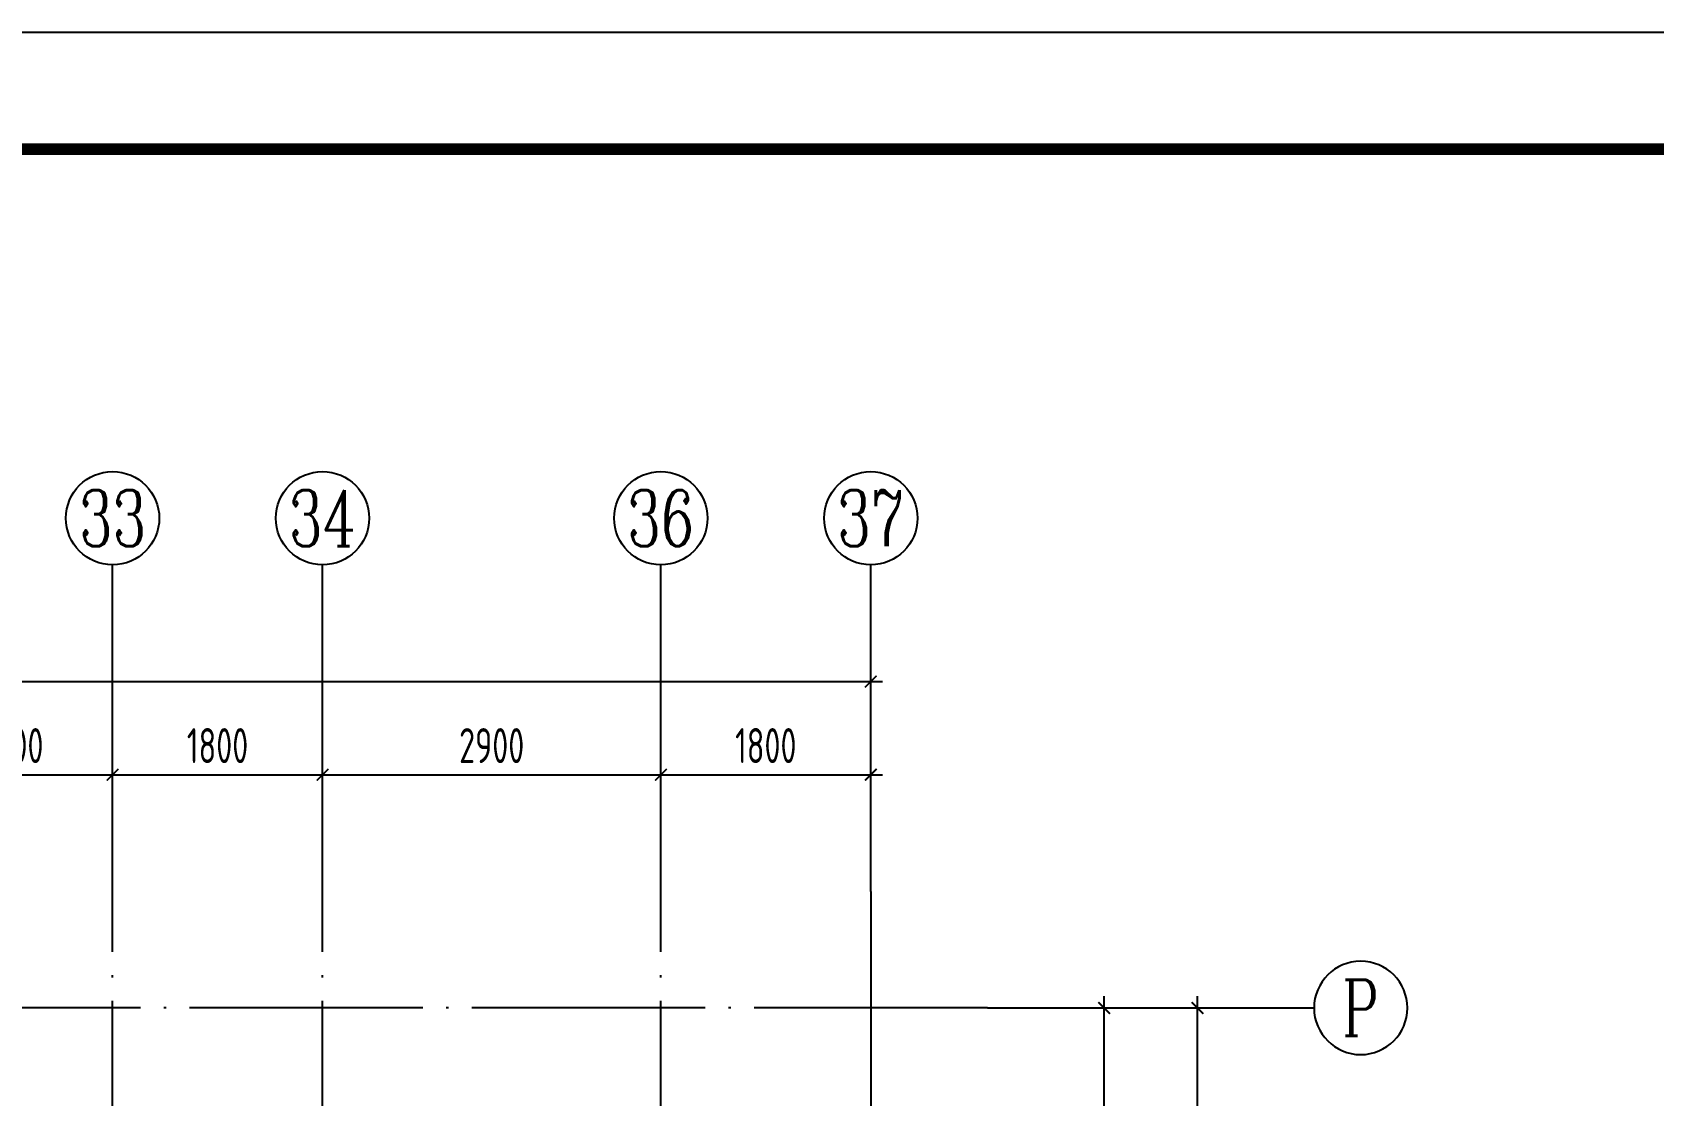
# Model space of a CAD drawing. Extents: x -1307975 to -76406, y -96289 to 379359.
# Drawn here: x -929803 to -915905, y 368242 to 377359 of the extents above; entities that cross this region are included whole.
import ezdxf
from ezdxf.enums import TextEntityAlignment as Align

# ---------------------------------------------------------------- set-up
doc = ezdxf.new("R2010")
doc.units = 0
doc.header["$LTSCALE"] = 1000
doc.linetypes.add('DOTE', pattern=[2.42, 2, -0.2, 0.02, -0.2])
doc.layers.get('0').update_dxf_attribs({"linetype": 'CONTINUOUS'})
doc.layers.get('DEFPOINTS').update_dxf_attribs({"linetype": 'CONTINUOUS'})
for name, color, linetype in [('-TK', 7, 'CONTINUOUS'), ('A-AXIS', 1, 'CONTINUOUS'), ('A-DOTE', 10, 'DOTE'), ('AXIS_NUM', 7, 'CONTINUOUS'), ('S-Y一般标注', 3, 'CONTINUOUS')]:
    doc.layers.add(name, color=color, linetype=linetype)
doc.styles.add('TSSD_Axis', font='complex.shx', dxfattribs={"width": 0.7, "bigfont": 'hztxt.shx'})
doc.styles.add('TSSD_DIMENSION', font='Tssdeng.shx', dxfattribs={"width": 0.7, "bigfont": 'tssdchn.shx'})
doc.dimstyles.new('TSSD_100_100', dxfattribs={"dimtxt": 300, "dimasz": 100, "dimexe": 100, "dimexo": 250, "dimgap": 100, "dimtad": 1, "dimdec": 0, "dimzin": 0, "dimdsep": 46, "dimtxsty": 'TSSD_DIMENSION', "dimblk": 'ARCHTICK', "dimcen": 0, "dimdle": 100, "dimclrt": 7, "dimadec": 0, "dimazin": 0, "dimtfac": 1, "dimtdec": 0, "dimtix": 1, "dimtmove": 2, "dimatfit": 3, "dimldrblk": 'ARCHTICK', "dimfxl": 1, "dimtolj": 1, "dimtzin": 0, "dimarcsym": 0})

# ---------------------------------------------------------------- blocks, each defined once
blk = doc.blocks.new('A1')
blk.add_lwpolyline([(0, 59400), (0, 0), (84100, 0), (84100, 59400)], close=True)
at = {"const_width": 100}
blk.add_lwpolyline([(2500, 58400), (2500, 1000), (83100, 1000), (83100, 58400)], close=True, dxfattribs=at)
blk = doc.blocks.new('ts_axno')
at = {"color": 0, "linetype": 'ByBlock', "lineweight": -2}
blk.add_circle((0, 0), 0.5, dxfattribs=at)
at = {"color": 0, "linetype": 'ByBlock', "lineweight": -2, "style": 'TSSD_Axis', "width": 0.7}
blk.add_attdef('A', text='', height=0.6, dxfattribs=at).set_placement((0, 0), align=Align.MIDDLE_CENTER)
blk = doc.blocks.new('_ArchTick')
at = {"color": 0, "linetype": 'ByBlock', "const_width": 0.15}
blk.add_lwpolyline([(-0.5, -0.5), (0.5, 0.5)], dxfattribs=at)
blk = doc.blocks.new('*D208')
at = {"layer": 'DEFPOINTS', "color": 0, "transparency": 16777216}
for p in [(48100, 22100), (46400, 21100), (48100, 21100)]:
    blk.add_point(p, dxfattribs=at)
at = {"layer": 'S-Y一般标注', "color": 0, "lineweight": -2, "transparency": 16777216}
for p, q in [((46300, 22100), (48200, 22100)), ((46400, 21350), (46400, 22200)), ((48100, 21350), (48100, 22200))]:
    blk.add_line(p, q, dxfattribs=at)
at = {"layer": 'S-Y一般标注', "color": 0, "lineweight": -2, "transparency": 16777216, "xscale": 100, "yscale": 100, "zscale": 100, "rotation": 180}
blk.add_blockref('_ArchTick', (46400, 22100), dxfattribs=at)
at = {"layer": 'S-Y一般标注', "color": 0, "lineweight": -2, "transparency": 16777216, "xscale": 100, "yscale": 100, "zscale": 100}
blk.add_blockref('_ArchTick', (48100, 22100), dxfattribs=at)
at = {"layer": 'S-Y一般标注', "color": 7, "transparency": 16777216, "insert": (47250, 22350), "char_height": 300, "attachment_point": 5, "style": 'TSSD_DIMENSION'}
blk.add_mtext('\\A1;1700', dxfattribs=at)
blk = doc.blocks.new('*D209')
at = {"layer": 'DEFPOINTS', "color": 0, "transparency": 16777216}
for p in [(49900, 22100), (48100, 21100), (49900, 21100)]:
    blk.add_point(p, dxfattribs=at)
at = {"layer": 'S-Y一般标注', "color": 0, "lineweight": -2, "transparency": 16777216}
for p, q in [((48000, 22100), (50000, 22100)), ((48100, 21350), (48100, 22200)), ((49900, 21350), (49900, 22200))]:
    blk.add_line(p, q, dxfattribs=at)
at = {"layer": 'S-Y一般标注', "color": 0, "lineweight": -2, "transparency": 16777216, "xscale": 100, "yscale": 100, "zscale": 100, "rotation": 180}
blk.add_blockref('_ArchTick', (48100, 22100), dxfattribs=at)
at = {"layer": 'S-Y一般标注', "color": 0, "lineweight": -2, "transparency": 16777216, "xscale": 100, "yscale": 100, "zscale": 100}
blk.add_blockref('_ArchTick', (49900, 22100), dxfattribs=at)
at = {"layer": 'S-Y一般标注', "color": 7, "transparency": 16777216, "insert": (49000, 22350), "char_height": 300, "attachment_point": 5, "style": 'TSSD_DIMENSION'}
blk.add_mtext('\\A1;1800', dxfattribs=at)
blk = doc.blocks.new('*D210')
at = {"layer": 'DEFPOINTS', "color": 0, "transparency": 16777216}
for p in [(52800, 22100), (49900, 21100), (52800, 21100)]:
    blk.add_point(p, dxfattribs=at)
at = {"layer": 'S-Y一般标注', "color": 0, "lineweight": -2, "transparency": 16777216}
for p, q in [((49800, 22100), (52900, 22100)), ((49900, 21350), (49900, 22200)), ((52800, 21350), (52800, 22200))]:
    blk.add_line(p, q, dxfattribs=at)
at = {"layer": 'S-Y一般标注', "color": 0, "lineweight": -2, "transparency": 16777216, "xscale": 100, "yscale": 100, "zscale": 100, "rotation": 180}
blk.add_blockref('_ArchTick', (49900, 22100), dxfattribs=at)
at = {"layer": 'S-Y一般标注', "color": 0, "lineweight": -2, "transparency": 16777216, "xscale": 100, "yscale": 100, "zscale": 100}
blk.add_blockref('_ArchTick', (52800, 22100), dxfattribs=at)
at = {"layer": 'S-Y一般标注', "color": 7, "transparency": 16777216, "insert": (51350, 22350), "char_height": 300, "attachment_point": 5, "style": 'TSSD_DIMENSION'}
blk.add_mtext('\\A1;2900', dxfattribs=at)
blk = doc.blocks.new('*D211')
at = {"layer": 'DEFPOINTS', "color": 0, "transparency": 16777216}
for p in [(54600, 22100), (52800, 21100), (54600, 21100)]:
    blk.add_point(p, dxfattribs=at)
at = {"layer": 'S-Y一般标注', "color": 0, "lineweight": -2, "transparency": 16777216}
for p, q in [((52700, 22100), (54700, 22100)), ((52800, 21350), (52800, 22200)), ((54600, 21350), (54600, 22200))]:
    blk.add_line(p, q, dxfattribs=at)
at = {"layer": 'S-Y一般标注', "color": 0, "lineweight": -2, "transparency": 16777216, "xscale": 100, "yscale": 100, "zscale": 100, "rotation": 180}
blk.add_blockref('_ArchTick', (52800, 22100), dxfattribs=at)
at = {"layer": 'S-Y一般标注', "color": 0, "lineweight": -2, "transparency": 16777216, "xscale": 100, "yscale": 100, "zscale": 100}
blk.add_blockref('_ArchTick', (54600, 22100), dxfattribs=at)
at = {"layer": 'S-Y一般标注', "color": 7, "transparency": 16777216, "insert": (53700, 22350), "char_height": 300, "attachment_point": 5, "style": 'TSSD_DIMENSION'}
blk.add_mtext('\\A1;1800', dxfattribs=at)
blk = doc.blocks.new('*D212')
at = {"layer": 'DEFPOINTS', "color": 0, "transparency": 16777216}
for p in [(54600, 22900), (4600, 21100), (54600, 21100)]:
    blk.add_point(p, dxfattribs=at)
at = {"layer": 'S-Y一般标注', "color": 0, "lineweight": -2, "transparency": 16777216}
for p, q in [((4600, 21350), (4600, 23000)), ((54600, 21350), (54600, 23000)), ((4500, 22900), (54700, 22900))]:
    blk.add_line(p, q, dxfattribs=at)
at = {"layer": 'S-Y一般标注', "color": 0, "lineweight": -2, "transparency": 16777216, "xscale": 100, "yscale": 100, "zscale": 100, "rotation": 180}
blk.add_blockref('_ArchTick', (4600, 22900), dxfattribs=at)
at = {"layer": 'S-Y一般标注', "color": 0, "lineweight": -2, "transparency": 16777216, "xscale": 100, "yscale": 100, "zscale": 100}
blk.add_blockref('_ArchTick', (54600, 22900), dxfattribs=at)
at = {"layer": 'S-Y一般标注', "color": 7, "transparency": 16777216, "insert": (29600, 23150), "char_height": 300, "attachment_point": 5, "style": 'TSSD_DIMENSION'}
blk.add_mtext('\\A1;50000', dxfattribs=at)
blk = doc.blocks.new('*D252')
at = {"layer": 'DEFPOINTS', "color": 0, "transparency": 16777216}
for p in [(55600, 20100), (57400, 20100), (55600, 4600)]:
    blk.add_point(p, dxfattribs=at)
at = {"layer": 'S-Y一般标注', "color": 0, "lineweight": -2, "transparency": 16777216}
for p, q in [((57400, 4500), (57400, 20200)), ((55850, 20100), (57500, 20100)), ((55850, 4600), (57500, 4600))]:
    blk.add_line(p, q, dxfattribs=at)
at = {"layer": 'S-Y一般标注', "color": 0, "lineweight": -2, "transparency": 16777216, "xscale": 100, "yscale": 100, "zscale": 100}
for p, rotation in [((57400, 20100), 90), ((57400, 4600), 270)]:
    blk.add_blockref('_ArchTick', p, dxfattribs=dict(at, rotation=rotation))
at = {"layer": 'S-Y一般标注', "color": 7, "transparency": 16777216, "insert": (57150, 12350), "char_height": 300, "attachment_point": 5, "rotation": 90, "style": 'TSSD_DIMENSION'}
blk.add_mtext('\\A1;15500', dxfattribs=at)
blk = doc.blocks.new('*D255')
at = {"layer": 'DEFPOINTS', "color": 0, "transparency": 16777216}
for p in [(55600, 20100), (56600, 20100), (55600, 17600)]:
    blk.add_point(p, dxfattribs=at)
at = {"layer": 'S-Y一般标注', "color": 0, "lineweight": -2, "transparency": 16777216}
for p, q in [((56600, 17500), (56600, 20200)), ((55850, 20100), (56700, 20100)), ((55850, 17600), (56700, 17600))]:
    blk.add_line(p, q, dxfattribs=at)
at = {"layer": 'S-Y一般标注', "color": 0, "lineweight": -2, "transparency": 16777216, "xscale": 100, "yscale": 100, "zscale": 100}
for p, rotation in [((56600, 20100), 90), ((56600, 17600), 270)]:
    blk.add_blockref('_ArchTick', p, dxfattribs=dict(at, rotation=rotation))
at = {"layer": 'S-Y一般标注', "color": 7, "transparency": 16777216, "insert": (56350, 18850), "char_height": 300, "attachment_point": 5, "rotation": 90, "style": 'TSSD_DIMENSION'}
blk.add_mtext('\\A1;2500', dxfattribs=at)
blk = doc.blocks.new('20210726.16350016')
at = {"layer": 'A-AXIS'}
for p, q in [((48100, 21100), (48100, 23900)), ((49900, 21100), (49900, 23900)), ((52800, 21100), (52800, 23900)), ((54600, 21100), (54600, 23900)), ((55600, 20100), (58400, 20100))]:
    blk.add_line(p, q, dxfattribs=at)
at = {"layer": 'A-DOTE'}
for p, q in [((48100, 10900), (48100, 21100)), ((49900, 10900), (49900, 21100)), ((52800, 10900), (52800, 21100)), ((54600, 21100), (54600, 3600)), ((55600, 20100), (3600, 20100))]:
    blk.add_line(p, q, dxfattribs=at)
at = {"layer": 'A-AXIS'}
ref = blk.add_blockref('ts_axno', (48100, 24300), dxfattribs=dict(at, xscale=800, yscale=800, zscale=800))
ref.add_attrib('20', '33', dxfattribs={"layer": 'AXIS_NUM', "height": 480, "style": 'TSSD_Axis', "width": 0.7}).set_placement((48100, 24300), align=Align.MIDDLE_CENTER)
ref = blk.add_blockref('ts_axno', (49900, 24300), dxfattribs=dict(at, xscale=800, yscale=800, zscale=800))
ref.add_attrib('21', '34', dxfattribs={"layer": 'AXIS_NUM', "height": 480, "style": 'TSSD_Axis', "width": 0.7}).set_placement((49900, 24300), align=Align.MIDDLE_CENTER)
ref = blk.add_blockref('ts_axno', (52800, 24300), dxfattribs=dict(at, xscale=800, yscale=800, zscale=800))
ref.add_attrib('22', '36', dxfattribs={"layer": 'AXIS_NUM', "height": 480, "style": 'TSSD_Axis', "width": 0.7}).set_placement((52800, 24300), align=Align.MIDDLE_CENTER)
ref = blk.add_blockref('ts_axno', (54600, 24300), dxfattribs=dict(at, xscale=800, yscale=800, zscale=800))
ref.add_attrib('23', '37', dxfattribs={"layer": 'AXIS_NUM', "height": 480, "style": 'TSSD_Axis', "width": 0.7}).set_placement((54600, 24300), align=Align.MIDDLE_CENTER)
ref = blk.add_blockref('ts_axno', (58800, 20100), dxfattribs=dict(at, xscale=-800, yscale=800, zscale=800))
ref.add_attrib('G', 'P', dxfattribs={"layer": 'AXIS_NUM', "height": 480, "style": 'TSSD_Axis', "width": 0.7}).set_placement((58800, 20100), align=Align.MIDDLE_CENTER)
at = {"layer": 'S-Y一般标注'}
for base, p1, p2, picture, middle in [((54600, 22900), (4600, 21100), (54600, 21100), '*D212', (29600, 23150)), ((48100, 22100), (46400, 21100), (48100, 21100), '*D208', (47250, 22350)), ((49900, 22100), (48100, 21100), (49900, 21100), '*D209', (49000, 22350)), ((52800, 22100), (49900, 21100), (52800, 21100), '*D210', (51350, 22350)), ((54600, 22100), (52800, 21100), (54600, 21100), '*D211', (53700, 22350))]:
    dim = blk.add_linear_dim(base=base, p1=p1, p2=p2, dimstyle='TSSD_100_100', dxfattribs=at)
    dim.commit()
    dim.dimension.update_dxf_attribs({"geometry": picture, "text_midpoint": middle})
for base, p1, picture, middle in [((57400, 20100), (55600, 4600), '*D252', (57150, 12350)), ((56600, 20100), (55600, 17600), '*D255', (56350, 18850))]:
    dim = blk.add_linear_dim(base=base, p1=p1, p2=(55600, 20100), angle=90, dimstyle='TSSD_100_100', dxfattribs=at)
    dim.commit()
    dim.dimension.update_dxf_attribs({"geometry": picture, "text_midpoint": middle})

msp = doc.modelspace()

# ---------------------------------------------------------------- block references
at = {"layer": '-TK'}
msp.add_blockref('A1', (-985836.28, 317959.34), dxfattribs=at)
at = {"layer": 'A-DOTE'}
msp.add_blockref('20210726.16350016', (-977215.6, 348893.02), dxfattribs=at)

doc.saveas('drawing.dxf')
